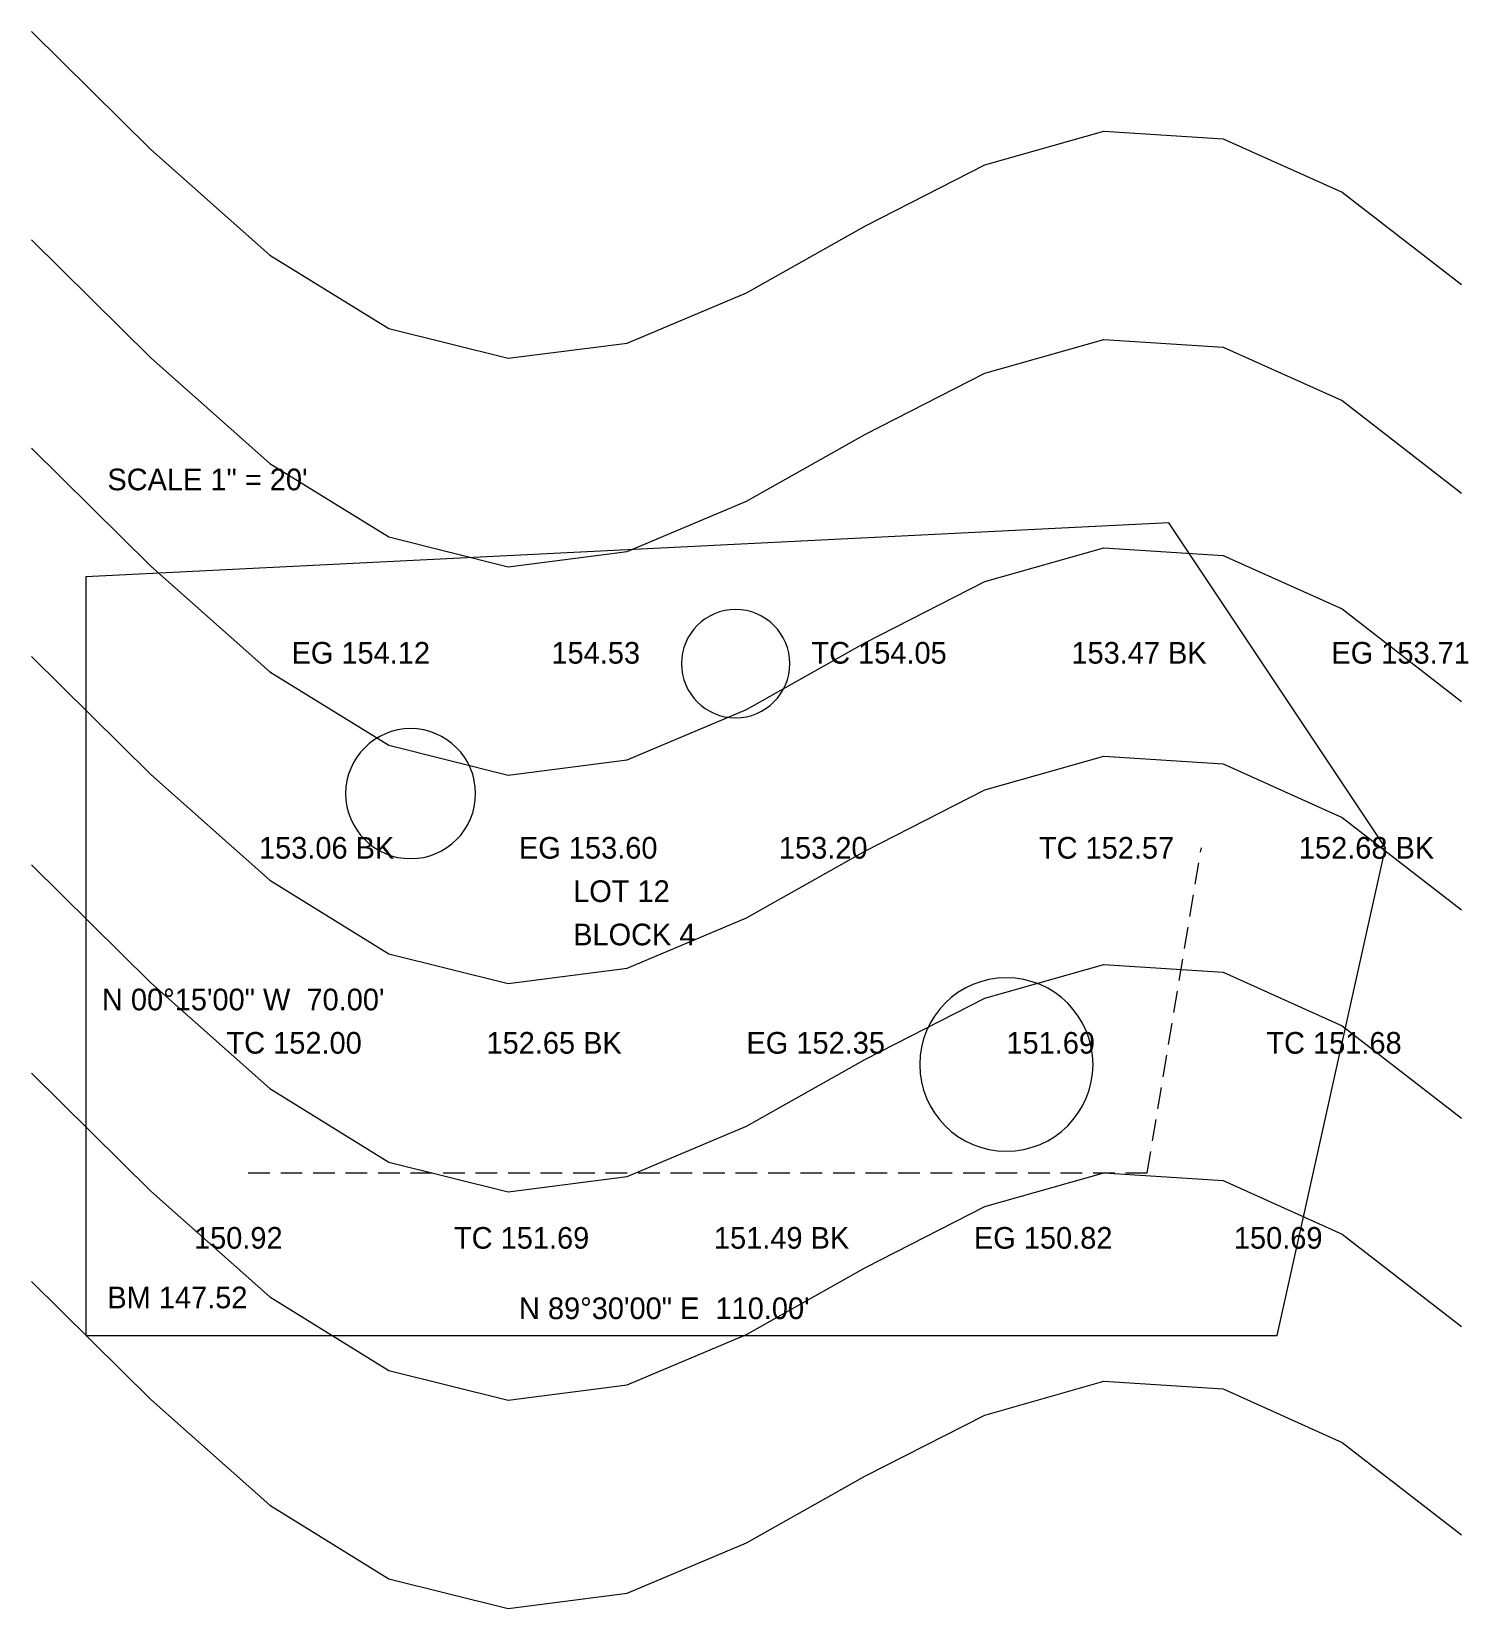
# Model space of a CAD drawing. Header units: feet. Extents: x -5 to 128, y -25 to 120.
import ezdxf

# ---------------------------------------------------------------- set-up
doc = ezdxf.new("R2010")
doc.units = ezdxf.units.FT
doc.linetypes.add('HIDDEN', pattern=[3, 2, -1])
for name, color, linetype, lineweight in [('BLDG-SETBACK', 8, 'HIDDEN', 0), ('CONTOUR-150', 8, 'CONTINUOUS', 0), ('CONTOUR-151', 8, 'CONTINUOUS', 0), ('CONTOUR-152', 8, 'CONTINUOUS', 0), ('CONTOUR-153', 8, 'CONTINUOUS', 0), ('CONTOUR-154', 8, 'CONTINUOUS', 0), ('CONTOUR-155', 8, 'CONTINUOUS', 0), ('CONTOUR-156', 8, 'CONTINUOUS', 0), ('CONTROL', 5, 'CONTINUOUS', 0), ('NOTES', 7, 'CONTINUOUS', 0), ('PL', 1, 'CONTINUOUS', 0), ('PL-ANNO', 1, 'CONTINUOUS', 0), ('SPOT', 7, 'CONTINUOUS', 0), ('TREE', 3, 'CONTINUOUS', 0)]:
    doc.layers.add(name, color=color, linetype=linetype, lineweight=lineweight)

msp = doc.modelspace()

# ---------------------------------------------------------------- linework, layer by layer
at = {"layer": 'BLDG-SETBACK', "lineweight": 0}
msp.add_lwpolyline([(15, 15), (98, 15), (103, 45)], dxfattribs=at)
at = {"layer": 'CONTOUR-150', "lineweight": 0}
msp.add_lwpolyline([(-5, 4.96), (6, -5.93), (17, -15.68), (28, -22.47), (39, -25.21), (50, -23.79), (61, -19.14), (72, -12.97), (83, -7.35), (94, -4.22), (105, -4.94), (116, -9.88), (127, -18.41)], dxfattribs=at)
at = {"layer": 'CONTOUR-151', "lineweight": 0}
msp.add_lwpolyline([(-5, 24.19), (6, 13.3), (17, 3.55), (28, -3.24), (39, -5.98), (50, -4.56), (61, 0.09), (72, 6.26), (83, 11.89), (94, 15.01), (105, 14.3), (116, 9.35), (127, 0.82)], dxfattribs=at)
at = {"layer": 'CONTOUR-152', "lineweight": 0}
msp.add_lwpolyline([(-5, 43.42), (6, 32.53), (17, 22.78), (28, 15.99), (39, 13.26), (50, 14.67), (61, 19.32), (72, 25.49), (83, 31.12), (94, 34.24), (105, 33.53), (116, 28.58), (127, 20.05)], dxfattribs=at)
at = {"layer": 'CONTOUR-153', "lineweight": 0}
msp.add_lwpolyline([(-5, 62.65), (6, 51.76), (17, 42.01), (28, 35.22), (39, 32.49), (50, 33.9), (61, 38.55), (72, 44.72), (83, 50.35), (94, 53.47), (105, 52.76), (116, 47.81), (127, 39.28)], dxfattribs=at)
at = {"layer": 'CONTOUR-154', "lineweight": 0}
msp.add_lwpolyline([(-5, 81.88), (6, 70.99), (17, 61.24), (28, 54.46), (39, 51.72), (50, 53.13), (61, 57.78), (72, 63.96), (83, 69.58), (94, 72.7), (105, 71.99), (116, 67.05), (127, 58.51)], dxfattribs=at)
at = {"layer": 'CONTOUR-155', "lineweight": 0}
msp.add_lwpolyline([(-5, 101.11), (6, 90.22), (17, 80.48), (28, 73.69), (39, 70.95), (50, 72.36), (61, 77.01), (72, 83.19), (83, 88.81), (94, 91.93), (105, 91.22), (116, 86.28), (127, 77.74)], dxfattribs=at)
at = {"layer": 'CONTOUR-156', "lineweight": 0}
msp.add_lwpolyline([(-5, 120.34), (6, 109.45), (17, 99.71), (28, 92.92), (39, 90.18), (50, 91.59), (61, 96.24), (72, 102.42), (83, 108.04), (94, 111.16), (105, 110.45), (116, 105.51), (127, 96.98)], dxfattribs=at)
at = {"layer": 'PL', "lineweight": 0}
msp.add_lwpolyline([(0, 0), (110, 0), (120, 45), (100, 75), (0, 70)], close=True, dxfattribs=at)
at = {"layer": 'TREE', "lineweight": 0}
for points in [[(65, 62, 1), (55, 62, 1)], [(36, 50, 1), (24, 50, 1)], [(93, 25, 1), (77, 25, 1)]]:
    msp.add_lwpolyline(points, format="xyb", close=True, dxfattribs=at)

# ---------------------------------------------------------------- texts
at = {"layer": 'CONTROL', "lineweight": 0}
msp.add_text('BM 147.52', height=2, dxfattribs=at).set_placement((2, 2.5))
at = {"layer": 'NOTES', "lineweight": 0}
for s, p in [('SCALE 1" = 20\'', (2, 78)), ('LOT 12', (45, 40)), ('BLOCK 4', (45, 36))]:
    msp.add_text(s, height=2, dxfattribs=at).set_placement(p)
at = {"layer": 'PL-ANNO', "lineweight": 0}
for s, p in [('N 00°15\'00" W  70.00\'', (1.5, 30)), ('N 89°30\'00" E  110.00\'', (40, 1.5))]:
    msp.add_text(s, height=2, dxfattribs=at).set_placement(p)
at = {"layer": 'SPOT', "lineweight": 0}
for s, p in [('EG 154.12', (19, 62)), ('154.53', (43, 62)), ('TC 154.05', (67, 62)), ('153.47 BK', (91, 62)), ('EG 153.71', (115, 62)), ('153.06 BK', (16, 44)), ('EG 153.60', (40, 44)), ('153.20', (64, 44)), ('TC 152.57', (88, 44)), ('152.68 BK', (112, 44)), ('TC 152.00', (13, 26)), ('152.65 BK', (37, 26)), ('EG 152.35', (61, 26)), ('151.69', (85, 26)), ('TC 151.68', (109, 26)), ('150.92', (10, 8)), ('TC 151.69', (34, 8)), ('151.49 BK', (58, 8)), ('EG 150.82', (82, 8)), ('150.69', (106, 8))]:
    msp.add_text(s, height=2, dxfattribs=at).set_placement(p)

doc.saveas('drawing.dxf')
